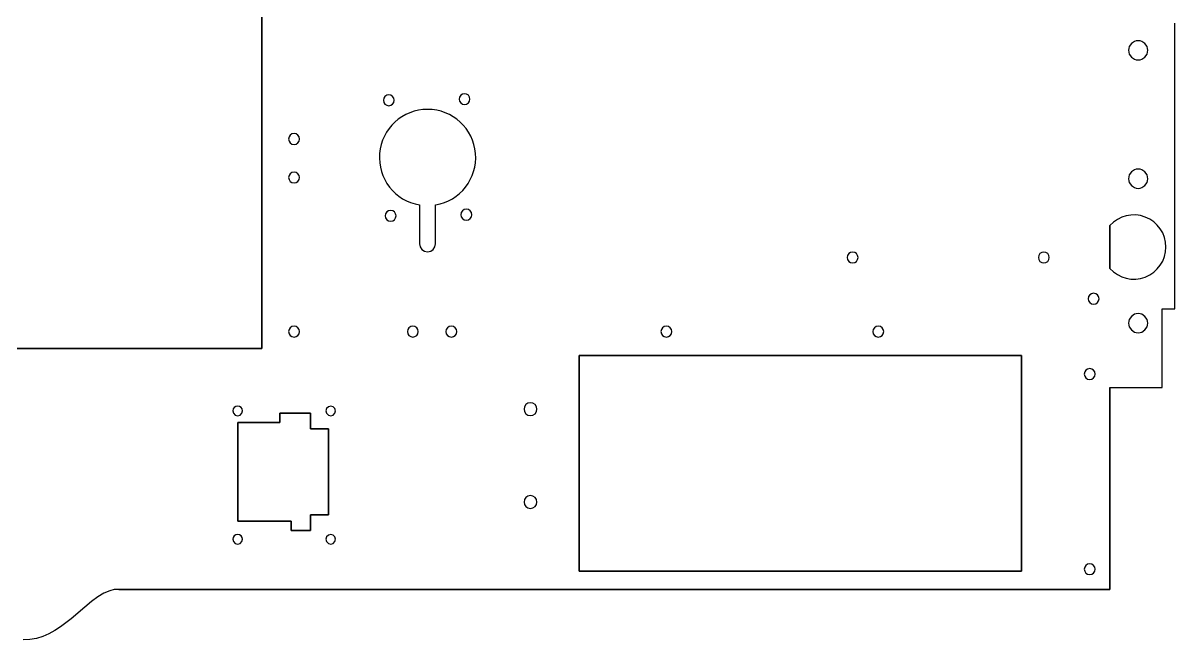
# Model space of a CAD drawing. Extents: x -1 to 1053, y 0 to 462.
# Drawn here: x 596.7 to 1052.5, y 0.1 to 244.2 of the extents above; entities that cross this region are included whole.
import ezdxf

# ---------------------------------------------------------------- set-up
doc = ezdxf.new("R2010")
doc.units = 0

msp = doc.modelspace()

# ---------------------------------------------------------------- linework, layer by layer
for p, q in [((691.247, 418.951), (691.247, 115.382)), ((691.247, 115.382005), (691.247, 418.951)), ((1052.54, 131.087), (1052.537354, 244.213)), ((1052.54, 131.087), (1052.537354, 244.213)), ((1037.212989, 237.142588), (1036.498477, 236.921044)), ((1037.212989, 237.142588), (1036.498477, 236.921044)), ((1037.980005, 237.219827), (1037.212989, 237.142588)), ((1037.980005, 237.219827), (1037.212989, 237.142588)), ((1038.747021, 237.142588), (1037.980005, 237.219827)), ((1038.747021, 237.142588), (1037.980005, 237.219827)), ((1039.461533, 236.921044), (1038.747021, 237.142588)), ((1039.461533, 236.921044), (1038.747021, 237.142588)), ((1034.248492, 234.18289), (1034.17001, 233.416)), ((1034.248492, 234.18289), (1034.17001, 233.416)), ((1034.17001, 233.416), (1034.248492, 232.64911)), ((1034.17001, 233.416), (1034.248492, 232.64911)), ((1034.471193, 234.897042), (1034.248492, 234.18289)), ((1034.471193, 234.897042), (1034.248492, 234.18289)), ((1034.248492, 232.64911), (1034.471193, 231.934958)), ((1034.248492, 232.64911), (1034.471193, 231.934958)), ((1035.288111, 236.106086), (1034.471193, 234.897042)), ((1035.288111, 236.106086), (1034.471193, 234.897042)), ((1036.498477, 236.921044), (1035.288111, 236.106086)), ((1036.498477, 236.921044), (1035.288111, 236.106086)), ((1040.671899, 236.106086), (1039.461533, 236.921044)), ((1040.671899, 236.106086), (1039.461533, 236.921044)), ((1041.488817, 234.897042), (1040.671899, 236.106086)), ((1041.488817, 234.897042), (1040.671899, 236.106086)), ((1041.711518, 234.18289), (1041.488817, 234.897042)), ((1041.711518, 234.18289), (1041.488817, 234.897042)), ((1041.488817, 231.934958), (1041.711518, 232.64911)), ((1041.488817, 231.934958), (1041.711518, 232.64911)), ((1041.79, 233.416), (1041.711518, 234.18289)), ((1041.79, 233.416), (1041.711518, 234.18289)), ((1041.711518, 232.64911), (1041.79, 233.416)), ((1041.711518, 232.64911), (1041.79, 233.416)), ((1041.79, 233.416), (1041.79, 233.416)), ((1041.79, 233.416), (1041.79, 233.416)), ((1034.471193, 231.934958), (1035.288111, 230.725914)), ((1034.471193, 231.934958), (1035.288111, 230.725914)), ((1035.288111, 230.725914), (1036.498477, 229.910956)), ((1035.288111, 230.725914), (1036.498477, 229.910956)), ((1036.498477, 229.910956), (1037.212989, 229.689412)), ((1036.498477, 229.910956), (1037.212989, 229.689412)), ((1037.212989, 229.689412), (1037.980005, 229.612173)), ((1037.212989, 229.689412), (1037.980005, 229.612173)), ((1037.980005, 229.612173), (1038.747021, 229.689412)), ((1037.980005, 229.612173), (1038.747021, 229.689412)), ((1038.747021, 229.689412), (1039.461533, 229.910956)), ((1038.747021, 229.689412), (1039.461533, 229.910956)), ((1039.461533, 229.910956), (1040.671899, 230.725914)), ((1039.461533, 229.910956), (1040.671899, 230.725914)), ((1040.671899, 230.725914), (1041.488817, 231.934958)), ((1040.671899, 230.725914), (1041.488817, 231.934958)), ((739.48101, 214.482888), (739.31001, 213.644)), ((739.48101, 214.482888), (739.31001, 213.644)), ((739.944005, 215.167639), (739.48101, 214.482888)), ((739.944005, 215.167639), (739.48101, 214.482888)), ((740.629751, 215.629159), (739.944005, 215.167639)), ((740.629751, 215.629159), (739.944005, 215.167639)), ((741.469005, 215.798353), (740.629751, 215.629159)), ((741.469005, 215.798353), (740.629751, 215.629159)), ((742.308259, 215.629159), (741.469005, 215.798353)), ((742.308259, 215.629159), (741.469005, 215.798353)), ((742.994005, 215.167639), (742.308259, 215.629159)), ((742.994005, 215.167639), (742.308259, 215.629159)), ((743.457, 214.482888), (742.994005, 215.167639)), ((743.457, 214.482888), (742.994005, 215.167639)), ((743.628, 213.644), (743.457, 214.482888)), ((743.628, 213.644), (743.457, 214.482888)), ((769.45201, 214.944888), (769.28101, 214.106)), ((769.45201, 214.944888), (769.28101, 214.106)), ((769.915005, 215.629639), (769.45201, 214.944888)), ((769.915005, 215.629639), (769.45201, 214.944888)), ((770.600751, 216.091159), (769.915005, 215.629639)), ((770.600751, 216.091159), (769.915005, 215.629639)), ((771.440005, 216.260353), (770.600751, 216.091159)), ((771.440005, 216.260353), (770.600751, 216.091159)), ((772.279259, 216.091159), (771.440005, 216.260353)), ((772.279259, 216.091159), (771.440005, 216.260353)), ((772.965005, 215.629639), (772.279259, 216.091159)), ((772.965005, 215.629639), (772.279259, 216.091159)), ((773.428, 214.944888), (772.965005, 215.629639)), ((773.428, 214.944888), (772.965005, 215.629639)), ((773.599, 214.106), (773.428, 214.944888)), ((773.599, 214.106), (773.428, 214.944888)), ((739.31001, 213.644), (739.48101, 212.805112)), ((739.31001, 213.644), (739.48101, 212.805112)), ((739.48101, 212.805112), (739.944005, 212.120361)), ((739.48101, 212.805112), (739.944005, 212.120361)), ((739.944005, 212.120361), (740.629751, 211.658841)), ((739.944005, 212.120361), (740.629751, 211.658841)), ((740.629751, 211.658841), (741.469005, 211.489647)), ((740.629751, 211.658841), (741.469005, 211.489647)), ((741.469005, 211.489647), (742.308259, 211.658841)), ((741.469005, 211.489647), (742.308259, 211.658841)), ((742.308259, 211.658841), (742.994005, 212.120361)), ((742.308259, 211.658841), (742.994005, 212.120361)), ((742.994005, 212.120361), (743.457, 212.805112)), ((742.994005, 212.120361), (743.457, 212.805112)), ((743.457, 212.805112), (743.628, 213.644)), ((743.457, 212.805112), (743.628, 213.644)), ((743.628, 213.644), (743.628, 213.644)), ((743.628, 213.644), (743.628, 213.644)), ((753.181182, 209.723529), (751.44752, 209.303361)), ((753.181182, 209.723529), (751.44752, 209.303361)), ((754.970501, 209.981336), (753.181182, 209.723529)), ((754.970501, 209.981336), (753.181182, 209.723529)), ((756.807017, 210.069001), (754.970501, 209.981336)), ((756.807017, 210.069001), (754.970501, 209.981336)), ((758.643533, 209.981336), (756.807017, 210.069001)), ((758.643533, 209.981336), (756.807017, 210.069001)), ((760.432851, 209.723529), (758.643533, 209.981336)), ((760.432851, 209.723529), (758.643533, 209.981336)), ((762.166513, 209.303361), (760.432851, 209.723529)), ((762.166513, 209.303361), (760.432851, 209.723529)), ((769.28101, 214.106), (769.45201, 213.267112)), ((769.28101, 214.106), (769.45201, 213.267112)), ((769.45201, 213.267112), (769.915005, 212.582361)), ((769.45201, 213.267112), (769.915005, 212.582361)), ((769.915005, 212.582361), (770.600751, 212.120841)), ((769.915005, 212.582361), (770.600751, 212.120841)), ((770.600751, 212.120841), (771.440005, 211.951647)), ((770.600751, 212.120841), (771.440005, 211.951647)), ((771.440005, 211.951647), (772.279259, 212.120841)), ((771.440005, 211.951647), (772.279259, 212.120841)), ((772.279259, 212.120841), (772.965005, 212.582361)), ((772.279259, 212.120841), (772.965005, 212.582361)), ((772.965005, 212.582361), (773.428, 213.267112)), ((772.965005, 212.582361), (773.428, 213.267112)), ((773.428, 213.267112), (773.599, 214.106)), ((773.428, 213.267112), (773.599, 214.106)), ((773.599, 214.106), (773.599, 214.106)), ((773.599, 214.106), (773.599, 214.106)), ((745.238607, 206.154685), (743.910105, 205.03942)), ((745.238607, 206.154685), (743.910105, 205.03942)), ((746.665058, 207.146493), (745.238607, 206.154685)), ((746.665058, 207.146493), (745.238607, 206.154685)), ((748.181, 208.007062), (746.665058, 207.146493)), ((748.181, 208.007062), (746.665058, 207.146493)), ((749.777973, 208.728611), (748.181, 208.007062)), ((749.777973, 208.728611), (748.181, 208.007062)), ((751.44752, 209.303361), (749.777973, 208.728611)), ((751.44752, 209.303361), (749.777973, 208.728611)), ((763.836061, 208.728611), (762.166513, 209.303361)), ((763.836061, 208.728611), (762.166513, 209.303361)), ((765.433034, 208.007062), (763.836061, 208.728611)), ((765.433034, 208.007062), (763.836061, 208.728611)), ((766.948976, 207.146493), (765.433034, 208.007062)), ((766.948976, 207.146493), (765.433034, 208.007062)), ((768.375427, 206.154685), (766.948976, 207.146493)), ((768.375427, 206.154685), (766.948976, 207.146493)), ((769.703929, 205.03942), (768.375427, 206.154685)), ((769.703929, 205.03942), (768.375427, 206.154685)), ((740.596878, 201.030683), (739.744757, 199.499393)), ((740.596878, 201.030683), (739.744757, 199.499393)), ((741.580782, 202.469638), (740.596878, 201.030683)), ((741.580782, 202.469638), (740.596878, 201.030683)), ((742.68801, 203.808477), (741.580782, 202.469638)), ((742.68801, 203.808477), (741.580782, 202.469638)), ((743.910105, 205.03942), (742.68801, 203.808477)), ((743.910105, 205.03942), (742.68801, 203.808477)), ((770.926024, 203.808477), (769.703929, 205.03942)), ((770.926024, 203.808477), (769.703929, 205.03942)), ((772.033252, 202.469638), (770.926024, 203.808477)), ((772.033252, 202.469638), (770.926024, 203.808477)), ((773.017156, 201.030683), (772.033252, 202.469638)), ((773.017156, 201.030683), (772.033252, 202.469638)), ((773.869276, 199.499393), (773.017156, 201.030683)), ((773.869276, 199.499393), (773.017156, 201.030683)), ((702.00601, 199.169888), (701.83501, 198.331)), ((702.00601, 199.169888), (701.83501, 198.331)), ((701.83501, 198.331), (702.00601, 197.492112)), ((701.83501, 198.331), (702.00601, 197.492112)), ((702.469005, 199.854639), (702.00601, 199.169888)), ((702.469005, 199.854639), (702.00601, 199.169888)), ((702.00601, 197.492112), (702.469005, 196.807361)), ((702.00601, 197.492112), (702.469005, 196.807361)), ((703.154751, 200.316159), (702.469005, 199.854639)), ((703.154751, 200.316159), (702.469005, 199.854639)), ((702.469005, 196.807361), (703.154751, 196.345841)), ((702.469005, 196.807361), (703.154751, 196.345841)), ((703.994005, 200.485353), (703.154751, 200.316159)), ((703.994005, 200.485353), (703.154751, 200.316159)), ((703.154751, 196.345841), (703.994005, 196.176647)), ((703.154751, 196.345841), (703.994005, 196.176647)), ((704.833259, 200.316159), (703.994005, 200.485353)), ((704.833259, 200.316159), (703.994005, 200.485353)), ((703.994005, 196.176647), (704.833259, 196.345841)), ((703.994005, 196.176647), (704.833259, 196.345841)), ((705.519005, 199.854639), (704.833259, 200.316159)), ((705.519005, 199.854639), (704.833259, 200.316159)), ((704.833259, 196.345841), (705.519005, 196.807361)), ((704.833259, 196.345841), (705.519005, 196.807361)), ((705.982, 199.169888), (705.519005, 199.854639)), ((705.982, 199.169888), (705.519005, 199.854639)), ((705.519005, 196.807361), (705.982, 197.492112)), ((705.519005, 196.807361), (705.982, 197.492112)), ((706.153, 198.331), (705.982, 199.169888)), ((706.153, 198.331), (705.982, 199.169888)), ((705.982, 197.492112), (706.153, 198.331)), ((705.982, 197.492112), (706.153, 198.331)), ((706.153, 198.331), (706.153, 198.331)), ((706.153, 198.331), (706.153, 198.331)), ((738.4697, 196.190931), (738.06368, 194.42932)), ((738.4697, 196.190931), (738.06368, 194.42932)), ((739.032879, 197.883549), (738.4697, 196.190931)), ((739.032879, 197.883549), (738.4697, 196.190931)), ((739.744757, 199.499393), (739.032879, 197.883549)), ((739.744757, 199.499393), (739.032879, 197.883549)), ((774.581155, 197.883549), (773.869276, 199.499393)), ((774.581155, 197.883549), (773.869276, 199.499393)), ((775.144334, 196.190931), (774.581155, 197.883549)), ((775.144334, 196.190931), (774.581155, 197.883549)), ((775.550354, 194.42932), (775.144334, 196.190931)), ((775.550354, 194.42932), (775.144334, 196.190931)), ((737.823278, 192.606497), (737.757595, 190.769064)), ((737.823278, 192.606497), (737.757595, 190.769064)), ((738.06368, 194.42932), (737.823278, 192.606497)), ((738.06368, 194.42932), (737.823278, 192.606497)), ((775.790756, 192.606497), (775.550354, 194.42932)), ((775.790756, 192.606497), (775.550354, 194.42932)), ((775.856439, 190.769064), (775.790756, 192.606497)), ((775.856439, 190.769064), (775.790756, 192.606497)), ((737.757595, 190.769064), (737.865395, 188.964485)), ((737.757595, 190.769064), (737.865395, 188.964485)), ((737.865395, 188.964485), (738.139631, 187.201839)), ((737.865395, 188.964485), (738.139631, 187.201839)), ((738.139631, 187.201839), (738.573253, 185.490204)), ((738.139631, 187.201839), (738.573253, 185.490204)), ((775.040781, 185.490204), (775.474403, 187.201839)), ((775.040781, 185.490204), (775.474403, 187.201839)), ((775.474403, 187.201839), (775.748638, 188.964485)), ((775.474403, 187.201839), (775.748638, 188.964485)), ((775.748638, 188.964485), (775.856439, 190.769064)), ((775.748638, 188.964485), (775.856439, 190.769064)), ((702.00601, 183.929888), (701.83501, 183.091)), ((702.00601, 183.929888), (701.83501, 183.091)), ((701.83501, 183.091), (702.00601, 182.252112)), ((701.83501, 183.091), (702.00601, 182.252112)), ((702.469005, 184.614639), (702.00601, 183.929888)), ((702.469005, 184.614639), (702.00601, 183.929888)), ((703.154751, 185.076159), (702.469005, 184.614639)), ((703.154751, 185.076159), (702.469005, 184.614639)), ((703.994005, 185.245353), (703.154751, 185.076159)), ((703.994005, 185.245353), (703.154751, 185.076159)), ((704.833259, 185.076159), (703.994005, 185.245353)), ((704.833259, 185.076159), (703.994005, 185.245353)), ((705.519005, 184.614639), (704.833259, 185.076159)), ((705.519005, 184.614639), (704.833259, 185.076159)), ((705.982, 183.929888), (705.519005, 184.614639)), ((705.982, 183.929888), (705.519005, 184.614639)), ((706.153, 183.091), (705.982, 183.929888)), ((706.153, 183.091), (705.982, 183.929888)), ((705.982, 182.252112), (706.153, 183.091)), ((705.982, 182.252112), (706.153, 183.091)), ((706.153, 183.091), (706.153, 183.091)), ((706.153, 183.091), (706.153, 183.091)), ((738.573253, 185.490204), (739.159211, 183.838656)), ((738.573253, 185.490204), (739.159211, 183.838656)), ((739.159211, 183.838656), (739.890459, 182.256273)), ((739.159211, 183.838656), (739.890459, 182.256273)), ((773.723575, 182.256273), (774.454822, 183.838656)), ((773.723575, 182.256273), (774.454822, 183.838656)), ((774.454822, 183.838656), (775.040781, 185.490204)), ((774.454822, 183.838656), (775.040781, 185.490204)), ((1034.248492, 183.38289), (1034.17001, 182.616)), ((1034.248492, 183.38289), (1034.17001, 182.616)), ((1034.17001, 182.616), (1034.248492, 181.84911)), ((1034.17001, 182.616), (1034.248492, 181.84911)), ((1034.471193, 184.097042), (1034.248492, 183.38289)), ((1034.471193, 184.097042), (1034.248492, 183.38289)), ((1035.288111, 185.306086), (1034.471193, 184.097042)), ((1035.288111, 185.306086), (1034.471193, 184.097042)), ((1036.498477, 186.121044), (1035.288111, 185.306086)), ((1036.498477, 186.121044), (1035.288111, 185.306086)), ((1037.212989, 186.342588), (1036.498477, 186.121044)), ((1037.212989, 186.342588), (1036.498477, 186.121044)), ((1037.980005, 186.419827), (1037.212989, 186.342588)), ((1037.980005, 186.419827), (1037.212989, 186.342588)), ((1038.747021, 186.342588), (1037.980005, 186.419827)), ((1038.747021, 186.342588), (1037.980005, 186.419827)), ((1039.461533, 186.121044), (1038.747021, 186.342588)), ((1039.461533, 186.121044), (1038.747021, 186.342588)), ((1040.671899, 185.306086), (1039.461533, 186.121044)), ((1040.671899, 185.306086), (1039.461533, 186.121044)), ((1041.488817, 184.097042), (1040.671899, 185.306086)), ((1041.488817, 184.097042), (1040.671899, 185.306086)), ((1041.711518, 183.38289), (1041.488817, 184.097042)), ((1041.711518, 183.38289), (1041.488817, 184.097042)), ((1041.79, 182.616), (1041.711518, 183.38289)), ((1041.79, 182.616), (1041.711518, 183.38289)), ((1041.711518, 181.84911), (1041.79, 182.616)), ((1041.711518, 181.84911), (1041.79, 182.616)), ((1041.79, 182.616), (1041.79, 182.616)), ((1041.79, 182.616), (1041.79, 182.616)), ((702.00601, 182.252112), (702.469005, 181.567361)), ((702.00601, 182.252112), (702.469005, 181.567361)), ((702.469005, 181.567361), (703.154751, 181.105841)), ((702.469005, 181.567361), (703.154751, 181.105841)), ((703.154751, 181.105841), (703.994005, 180.936647)), ((703.154751, 181.105841), (703.994005, 180.936647)), ((703.994005, 180.936647), (704.833259, 181.105841)), ((703.994005, 180.936647), (704.833259, 181.105841)), ((704.833259, 181.105841), (705.519005, 181.567361)), ((704.833259, 181.105841), (705.519005, 181.567361)), ((705.519005, 181.567361), (705.982, 182.252112)), ((705.519005, 181.567361), (705.982, 182.252112)), ((739.890459, 182.256273), (740.759946, 180.752133)), ((739.890459, 182.256273), (740.759946, 180.752133)), ((740.759946, 180.752133), (741.760624, 179.335313)), ((740.759946, 180.752133), (741.760624, 179.335313)), ((741.760624, 179.335313), (742.885444, 178.014891)), ((741.760624, 179.335313), (742.885444, 178.014891)), ((742.885444, 178.014891), (744.127357, 176.799944)), ((742.885444, 178.014891), (744.127357, 176.799944)), ((769.486676, 176.799944), (770.72859, 178.014891)), ((769.486676, 176.799944), (770.72859, 178.014891)), ((770.72859, 178.014891), (771.85341, 179.335313)), ((770.72859, 178.014891), (771.85341, 179.335313)), ((771.85341, 179.335313), (772.854088, 180.752133)), ((771.85341, 179.335313), (772.854088, 180.752133)), ((772.854088, 180.752133), (773.723575, 182.256273)), ((772.854088, 180.752133), (773.723575, 182.256273)), ((1034.248492, 181.84911), (1034.471193, 181.134958)), ((1034.248492, 181.84911), (1034.471193, 181.134958)), ((1034.471193, 181.134958), (1035.288111, 179.925914)), ((1034.471193, 181.134958), (1035.288111, 179.925914)), ((1035.288111, 179.925914), (1036.498477, 179.110956)), ((1035.288111, 179.925914), (1036.498477, 179.110956)), ((1036.498477, 179.110956), (1037.212989, 178.889412)), ((1036.498477, 179.110956), (1037.212989, 178.889412)), ((1037.212989, 178.889412), (1037.980005, 178.812173)), ((1037.212989, 178.889412), (1037.980005, 178.812173)), ((1037.980005, 178.812173), (1038.747021, 178.889412)), ((1037.980005, 178.812173), (1038.747021, 178.889412)), ((1038.747021, 178.889412), (1039.461533, 179.110956)), ((1038.747021, 178.889412), (1039.461533, 179.110956)), ((1039.461533, 179.110956), (1040.671899, 179.925914)), ((1039.461533, 179.110956), (1040.671899, 179.925914)), ((1040.671899, 179.925914), (1041.488817, 181.134958)), ((1040.671899, 179.925914), (1041.488817, 181.134958)), ((1041.488817, 181.134958), (1041.711518, 181.84911)), ((1041.488817, 181.134958), (1041.711518, 181.84911)), ((744.127357, 176.799944), (745.479315, 175.69955)), ((744.127357, 176.799944), (745.479315, 175.69955)), ((745.479315, 175.69955), (746.934269, 174.722786)), ((745.479315, 175.69955), (746.934269, 174.722786)), ((746.934269, 174.722786), (748.48517, 173.87873)), ((746.934269, 174.722786), (748.48517, 173.87873)), ((748.48517, 173.87873), (750.124969, 173.176459)), ((748.48517, 173.87873), (750.124969, 173.176459)), ((763.489065, 173.176459), (765.128864, 173.87873)), ((763.489065, 173.176459), (765.128864, 173.87873)), ((765.128864, 173.87873), (766.679765, 174.722786)), ((765.128864, 173.87873), (766.679765, 174.722786)), ((766.679765, 174.722786), (768.134718, 175.69955)), ((766.679765, 174.722786), (768.134718, 175.69955)), ((768.134718, 175.69955), (769.486676, 176.799944)), ((768.134718, 175.69955), (769.486676, 176.799944)), ((740.18501, 168.769888), (740.01401, 167.931)), ((740.18501, 168.769888), (740.01401, 167.931)), ((740.648005, 169.454639), (740.18501, 168.769888)), ((740.648005, 169.454639), (740.18501, 168.769888)), ((741.333751, 169.916159), (740.648005, 169.454639)), ((741.333751, 169.916159), (740.648005, 169.454639)), ((742.173005, 170.085353), (741.333751, 169.916159)), ((742.173005, 170.085353), (741.333751, 169.916159)), ((743.012259, 169.916159), (742.173005, 170.085353)), ((743.012259, 169.916159), (742.173005, 170.085353)), ((743.698005, 169.454639), (743.012259, 169.916159)), ((743.698005, 169.454639), (743.012259, 169.916159)), ((744.161, 168.769888), (743.698005, 169.454639)), ((744.161, 168.769888), (743.698005, 169.454639)), ((744.332, 167.931), (744.161, 168.769888)), ((744.332, 167.931), (744.161, 168.769888)), ((750.124969, 173.176459), (751.846618, 172.625051)), ((750.124969, 173.176459), (751.846618, 172.625051)), ((751.846618, 172.625051), (753.643067, 172.233583)), ((751.846618, 172.625051), (753.643067, 172.233583)), ((753.643, 172.233), (753.631967, 171.968417)), ((753.643, 172.233), (753.631967, 171.968417)), ((753.631967, 171.968417), (753.632, 156.921)), ((753.631967, 171.968417), (753.632, 156.921)), ((753.643067, 172.233583), (753.643, 172.233)), ((753.643067, 172.233583), (753.643, 172.233)), ((759.970967, 172.233583), (761.767416, 172.625051)), ((759.970967, 172.233583), (761.767416, 172.625051)), ((759.982, 171.969), (759.970967, 172.233583)), ((759.982, 171.969), (759.970967, 172.233583)), ((759.98199, 156.921), (759.982, 171.969)), ((759.98199, 156.921), (759.982, 171.969)), ((761.767416, 172.625051), (763.489065, 173.176459)), ((761.767416, 172.625051), (763.489065, 173.176459)), ((770.15601, 169.231888), (769.98501, 168.393)), ((770.15601, 169.231888), (769.98501, 168.393)), ((770.619005, 169.916639), (770.15601, 169.231888)), ((770.619005, 169.916639), (770.15601, 169.231888)), ((771.304751, 170.378159), (770.619005, 169.916639)), ((771.304751, 170.378159), (770.619005, 169.916639)), ((772.144005, 170.547353), (771.304751, 170.378159)), ((772.144005, 170.547353), (771.304751, 170.378159)), ((772.983259, 170.378159), (772.144005, 170.547353)), ((772.983259, 170.378159), (772.144005, 170.547353)), ((773.669005, 169.916639), (772.983259, 170.378159)), ((773.669005, 169.916639), (772.983259, 170.378159)), ((774.132, 169.231888), (773.669005, 169.916639)), ((774.132, 169.231888), (773.669005, 169.916639)), ((774.303, 168.393), (774.132, 169.231888)), ((774.303, 168.393), (774.132, 169.231888)), ((740.01401, 167.931), (740.18501, 167.092112)), ((740.01401, 167.931), (740.18501, 167.092112)), ((740.18501, 167.092112), (740.648005, 166.407361)), ((740.18501, 167.092112), (740.648005, 166.407361)), ((740.648005, 166.407361), (741.333751, 165.945841)), ((740.648005, 166.407361), (741.333751, 165.945841)), ((741.333751, 165.945841), (742.173005, 165.776647)), ((741.333751, 165.945841), (742.173005, 165.776647)), ((742.173005, 165.776647), (743.012259, 165.945841)), ((742.173005, 165.776647), (743.012259, 165.945841)), ((743.012259, 165.945841), (743.698005, 166.407361)), ((743.012259, 165.945841), (743.698005, 166.407361)), ((743.698005, 166.407361), (744.161, 167.092112)), ((743.698005, 166.407361), (744.161, 167.092112)), ((744.161, 167.092112), (744.332, 167.931)), ((744.161, 167.092112), (744.332, 167.931)), ((744.332, 167.931), (744.332, 167.931)), ((744.332, 167.931), (744.332, 167.931)), ((769.98501, 168.393), (770.15601, 167.554112)), ((769.98501, 168.393), (770.15601, 167.554112)), ((770.15601, 167.554112), (770.619005, 166.869361)), ((770.15601, 167.554112), (770.619005, 166.869361)), ((770.619005, 166.869361), (771.304751, 166.407841)), ((770.619005, 166.869361), (771.304751, 166.407841)), ((771.304751, 166.407841), (772.144005, 166.238647)), ((771.304751, 166.407841), (772.144005, 166.238647)), ((772.144005, 166.238647), (772.983259, 166.407841)), ((772.144005, 166.238647), (772.983259, 166.407841)), ((772.983259, 166.407841), (773.669005, 166.869361)), ((772.983259, 166.407841), (773.669005, 166.869361)), ((773.669005, 166.869361), (774.132, 167.554112)), ((773.669005, 166.869361), (774.132, 167.554112)), ((774.132, 167.554112), (774.303, 168.393)), ((774.132, 167.554112), (774.303, 168.393)), ((774.303, 168.393), (774.303, 168.393)), ((774.303, 168.393), (774.303, 168.393)), ((1028.217745, 165.412221), (1026.81, 164.0628)), ((1028.217745, 165.412221), (1026.81, 164.0628)), ((1029.786603, 166.512711), (1028.217745, 165.412221)), ((1029.786603, 166.512711), (1028.217745, 165.412221)), ((1031.484859, 167.356577), (1029.786603, 166.512711)), ((1031.484859, 167.356577), (1029.786603, 166.512711)), ((1033.280798, 167.936128), (1031.484859, 167.356577)), ((1033.280798, 167.936128), (1031.484859, 167.356577)), ((1035.142703, 168.243674), (1033.280798, 167.936128)), ((1035.142703, 168.243674), (1033.280798, 167.936128)), ((1037.038859, 168.271521), (1035.142703, 168.243674)), ((1037.038859, 168.271521), (1035.142703, 168.243674)), ((1038.937551, 168.011978), (1037.038859, 168.271521)), ((1038.937551, 168.011978), (1037.038859, 168.271521)), ((1040.807063, 167.457354), (1038.937551, 168.011978)), ((1040.807063, 167.457354), (1038.937551, 168.011978)), ((1042.570068, 166.623989), (1040.807063, 167.457354)), ((1042.570068, 166.623989), (1040.807063, 167.457354)), ((1044.158045, 165.551271), (1042.570068, 166.623989)), ((1044.158045, 165.551271), (1042.570068, 166.623989)), ((1045.552488, 164.266082), (1044.158045, 165.551271)), ((1045.552488, 164.266082), (1044.158045, 165.551271)), ((1046.734893, 162.795302), (1045.552488, 164.266082)), ((1046.734893, 162.795302), (1045.552488, 164.266082)), ((1026.81, 147.126), (1026.81, 164.063)), ((1026.81, 164.063), (1026.81, 147.126)), ((1047.686755, 161.165813), (1046.734893, 162.795302)), ((1047.686755, 161.165813), (1046.734893, 162.795302)), ((1048.389567, 159.404496), (1047.686755, 161.165813)), ((1048.389567, 159.404496), (1047.686755, 161.165813)), ((753.632, 156.921), (753.883127, 155.686956)), ((753.632, 156.921), (753.883127, 155.686956)), ((753.883127, 155.686956), (754.563924, 154.679579)), ((753.883127, 155.686956), (754.563924, 154.679579)), ((759.050066, 154.679579), (759.730863, 155.686956)), ((759.050066, 154.679579), (759.730863, 155.686956)), ((759.730863, 155.686956), (759.98199, 156.921)), ((759.730863, 155.686956), (759.98199, 156.921)), ((1048.824825, 157.538231), (1048.389567, 159.404496)), ((1048.824825, 157.538231), (1048.389567, 159.404496)), ((1048.974023, 155.5939), (1048.824825, 157.538231)), ((1048.974023, 155.5939), (1048.824825, 157.538231)), ((1048.824825, 153.649569), (1048.974023, 155.5939)), ((1048.824825, 153.649569), (1048.974023, 155.5939)), ((754.563924, 154.679579), (755.572508, 154.000571)), ((754.563924, 154.679579), (755.572508, 154.000571)), ((755.572508, 154.000571), (756.806995, 153.751635)), ((755.572508, 154.000571), (756.806995, 153.751635)), ((756.806995, 153.751635), (758.041482, 154.000571)), ((756.806995, 153.751635), (758.041482, 154.000571)), ((758.041482, 154.000571), (759.050066, 154.679579)), ((758.041482, 154.000571), (759.050066, 154.679579)), ((922.98401, 152.288888), (922.81301, 151.45)), ((922.98401, 152.288888), (922.81301, 151.45)), ((922.81301, 151.45), (922.98401, 150.611112)), ((922.81301, 151.45), (922.98401, 150.611112)), ((923.447005, 152.973639), (922.98401, 152.288888)), ((923.447005, 152.973639), (922.98401, 152.288888)), ((922.98401, 150.611112), (923.447005, 149.926361)), ((922.98401, 150.611112), (923.447005, 149.926361)), ((924.132751, 153.435159), (923.447005, 152.973639)), ((924.132751, 153.435159), (923.447005, 152.973639)), ((924.972005, 153.604353), (924.132751, 153.435159)), ((924.972005, 153.604353), (924.132751, 153.435159)), ((925.811259, 153.435159), (924.972005, 153.604353)), ((925.811259, 153.435159), (924.972005, 153.604353)), ((926.497005, 152.973639), (925.811259, 153.435159)), ((926.497005, 152.973639), (925.811259, 153.435159)), ((926.96, 152.288888), (926.497005, 152.973639)), ((926.96, 152.288888), (926.497005, 152.973639)), ((926.497005, 149.926361), (926.96, 150.611112)), ((926.497005, 149.926361), (926.96, 150.611112)), ((927.131, 151.45), (926.96, 152.288888)), ((927.131, 151.45), (926.96, 152.288888)), ((926.96, 150.611112), (927.131, 151.45)), ((926.96, 150.611112), (927.131, 151.45)), ((927.131, 151.45), (927.131, 151.45)), ((927.131, 151.45), (927.131, 151.45)), ((998.67301, 152.288888), (998.50201, 151.45)), ((998.67301, 152.288888), (998.50201, 151.45)), ((998.50201, 151.45), (998.67301, 150.611112)), ((998.50201, 151.45), (998.67301, 150.611112)), ((999.136005, 152.973639), (998.67301, 152.288888)), ((999.136005, 152.973639), (998.67301, 152.288888)), ((998.67301, 150.611112), (999.136005, 149.926361)), ((998.67301, 150.611112), (999.136005, 149.926361)), ((999.821751, 153.435159), (999.136005, 152.973639)), ((999.821751, 153.435159), (999.136005, 152.973639)), ((1000.661005, 153.604353), (999.821751, 153.435159)), ((1000.661005, 153.604353), (999.821751, 153.435159)), ((1001.500259, 153.435159), (1000.661005, 153.604353)), ((1001.500259, 153.435159), (1000.661005, 153.604353)), ((1002.186005, 152.973639), (1001.500259, 153.435159)), ((1002.186005, 152.973639), (1001.500259, 153.435159)), ((1002.649, 152.288888), (1002.186005, 152.973639)), ((1002.649, 152.288888), (1002.186005, 152.973639)), ((1002.186005, 149.926361), (1002.649, 150.611112)), ((1002.186005, 149.926361), (1002.649, 150.611112)), ((1002.82, 151.45), (1002.649, 152.288888)), ((1002.82, 151.45), (1002.649, 152.288888)), ((1002.649, 150.611112), (1002.82, 151.45)), ((1002.649, 150.611112), (1002.82, 151.45)), ((1002.82, 151.45), (1002.82, 151.45)), ((1002.82, 151.45), (1002.82, 151.45)), ((1047.686755, 150.021987), (1048.389567, 151.783304)), ((1047.686755, 150.021987), (1048.389567, 151.783304)), ((1048.389567, 151.783304), (1048.824825, 153.649569)), ((1048.389567, 151.783304), (1048.824825, 153.649569)), ((923.447005, 149.926361), (924.132751, 149.464841)), ((923.447005, 149.926361), (924.132751, 149.464841)), ((924.132751, 149.464841), (924.972005, 149.295647)), ((924.132751, 149.464841), (924.972005, 149.295647)), ((924.972005, 149.295647), (925.811259, 149.464841)), ((924.972005, 149.295647), (925.811259, 149.464841)), ((925.811259, 149.464841), (926.497005, 149.926361)), ((925.811259, 149.464841), (926.497005, 149.926361)), ((999.136005, 149.926361), (999.821751, 149.464841)), ((999.136005, 149.926361), (999.821751, 149.464841)), ((999.821751, 149.464841), (1000.661005, 149.295647)), ((999.821751, 149.464841), (1000.661005, 149.295647)), ((1000.661005, 149.295647), (1001.500259, 149.464841)), ((1000.661005, 149.295647), (1001.500259, 149.464841)), ((1001.500259, 149.464841), (1002.186005, 149.926361)), ((1001.500259, 149.464841), (1002.186005, 149.926361)), ((1026.81, 147.125), (1028.217745, 145.775579)), ((1026.81, 147.125), (1028.217745, 145.775579)), ((1044.158045, 145.636529), (1045.552488, 146.921718)), ((1044.158045, 145.636529), (1045.552488, 146.921718)), ((1045.552488, 146.921718), (1046.734893, 148.392498)), ((1045.552488, 146.921718), (1046.734893, 148.392498)), ((1046.734893, 148.392498), (1047.686755, 150.021987)), ((1046.734893, 148.392498), (1047.686755, 150.021987)), ((1028.217745, 145.775579), (1029.786603, 144.675089)), ((1028.217745, 145.775579), (1029.786603, 144.675089)), ((1029.786603, 144.675089), (1031.484859, 143.831223)), ((1029.786603, 144.675089), (1031.484859, 143.831223)), ((1031.484859, 143.831223), (1033.280798, 143.251672)), ((1031.484859, 143.831223), (1033.280798, 143.251672)), ((1033.280798, 143.251672), (1035.142703, 142.944126)), ((1033.280798, 143.251672), (1035.142703, 142.944126)), ((1035.142703, 142.944126), (1037.038859, 142.916279)), ((1035.142703, 142.944126), (1037.038859, 142.916279)), ((1037.038859, 142.916279), (1038.937551, 143.175822)), ((1037.038859, 142.916279), (1038.937551, 143.175822)), ((1038.937551, 143.175822), (1040.807063, 143.730446)), ((1038.937551, 143.175822), (1040.807063, 143.730446)), ((1040.807063, 143.730446), (1042.570068, 144.563811)), ((1040.807063, 143.730446), (1042.570068, 144.563811)), ((1042.570068, 144.563811), (1044.158045, 145.636529)), ((1042.570068, 144.563811), (1044.158045, 145.636529)), ((1019.521751, 137.128159), (1018.836005, 136.666639)), ((1019.521751, 137.128159), (1018.836005, 136.666639)), ((1020.361005, 137.297353), (1019.521751, 137.128159)), ((1020.361005, 137.297353), (1019.521751, 137.128159)), ((1021.200259, 137.128159), (1020.361005, 137.297353)), ((1021.200259, 137.128159), (1020.361005, 137.297353)), ((1021.886005, 136.666639), (1021.200259, 137.128159)), ((1021.886005, 136.666639), (1021.200259, 137.128159)), ((1018.37301, 135.981888), (1018.20201, 135.143)), ((1018.37301, 135.981888), (1018.20201, 135.143)), ((1018.20201, 135.143), (1018.37301, 134.304112)), ((1018.20201, 135.143), (1018.37301, 134.304112)), ((1018.836005, 136.666639), (1018.37301, 135.981888)), ((1018.836005, 136.666639), (1018.37301, 135.981888)), ((1018.37301, 134.304112), (1018.836005, 133.619361)), ((1018.37301, 134.304112), (1018.836005, 133.619361)), ((1018.836005, 133.619361), (1019.521751, 133.157841)), ((1018.836005, 133.619361), (1019.521751, 133.157841)), ((1019.521751, 133.157841), (1020.361005, 132.988647)), ((1019.521751, 133.157841), (1020.361005, 132.988647)), ((1020.361005, 132.988647), (1021.200259, 133.157841)), ((1020.361005, 132.988647), (1021.200259, 133.157841)), ((1021.200259, 133.157841), (1021.886005, 133.619361)), ((1021.200259, 133.157841), (1021.886005, 133.619361)), ((1022.349, 135.981888), (1021.886005, 136.666639)), ((1022.349, 135.981888), (1021.886005, 136.666639)), ((1021.886005, 133.619361), (1022.349, 134.304112)), ((1021.886005, 133.619361), (1022.349, 134.304112)), ((1022.52, 135.143), (1022.349, 135.981888)), ((1022.52, 135.143), (1022.349, 135.981888)), ((1022.349, 134.304112), (1022.52, 135.143)), ((1022.349, 134.304112), (1022.52, 135.143)), ((1022.52, 135.143), (1022.52, 135.143)), ((1022.52, 135.143), (1022.52, 135.143)), ((1035.288111, 128.156086), (1034.471193, 126.947042)), ((1035.288111, 128.156086), (1034.471193, 126.947042)), ((1036.498477, 128.971044), (1035.288111, 128.156086)), ((1036.498477, 128.971044), (1035.288111, 128.156086)), ((1037.212989, 129.192588), (1036.498477, 128.971044)), ((1037.212989, 129.192588), (1036.498477, 128.971044)), ((1037.980005, 129.269827), (1037.212989, 129.192588)), ((1037.980005, 129.269827), (1037.212989, 129.192588)), ((1038.747021, 129.192588), (1037.980005, 129.269827)), ((1038.747021, 129.192588), (1037.980005, 129.269827)), ((1039.461533, 128.971044), (1038.747021, 129.192588)), ((1039.461533, 128.971044), (1038.747021, 129.192588)), ((1040.671899, 128.156086), (1039.461533, 128.971044)), ((1040.671899, 128.156086), (1039.461533, 128.971044)), ((1041.488817, 126.947042), (1040.671899, 128.156086)), ((1041.488817, 126.947042), (1040.671899, 128.156086)), ((1047.52, 100.066), (1047.517354, 131.0873)), ((1047.52, 100.066), (1047.517354, 131.0873)), ((1047.52, 131.087), (1052.54, 131.087)), ((1047.52, 131.087), (1052.54, 131.087)), ((702.469005, 123.654639), (702.00601, 122.969888)), ((702.469005, 123.654639), (702.00601, 122.969888)), ((703.154751, 124.116159), (702.469005, 123.654639)), ((703.154751, 124.116159), (702.469005, 123.654639)), ((703.994005, 124.285353), (703.154751, 124.116159)), ((703.994005, 124.285353), (703.154751, 124.116159)), ((704.833259, 124.116159), (703.994005, 124.285353)), ((704.833259, 124.116159), (703.994005, 124.285353)), ((705.519005, 123.654639), (704.833259, 124.116159)), ((705.519005, 123.654639), (704.833259, 124.116159)), ((705.982, 122.969888), (705.519005, 123.654639)), ((705.982, 122.969888), (705.519005, 123.654639)), ((749.459005, 123.654639), (748.99601, 122.969888)), ((749.459005, 123.654639), (748.99601, 122.969888)), ((750.144751, 124.116159), (749.459005, 123.654639)), ((750.144751, 124.116159), (749.459005, 123.654639)), ((750.984005, 124.285353), (750.144751, 124.116159)), ((750.984005, 124.285353), (750.144751, 124.116159)), ((751.823259, 124.116159), (750.984005, 124.285353)), ((751.823259, 124.116159), (750.984005, 124.285353)), ((752.509005, 123.654639), (751.823259, 124.116159)), ((752.509005, 123.654639), (751.823259, 124.116159)), ((752.972, 122.969888), (752.509005, 123.654639)), ((752.972, 122.969888), (752.509005, 123.654639)), ((764.699005, 123.654639), (764.23601, 122.969888)), ((764.699005, 123.654639), (764.23601, 122.969888)), ((765.384751, 124.116159), (764.699005, 123.654639)), ((765.384751, 124.116159), (764.699005, 123.654639)), ((766.224005, 124.285353), (765.384751, 124.116159)), ((766.224005, 124.285353), (765.384751, 124.116159)), ((767.063259, 124.116159), (766.224005, 124.285353)), ((767.063259, 124.116159), (766.224005, 124.285353)), ((767.749005, 123.654639), (767.063259, 124.116159)), ((767.749005, 123.654639), (767.063259, 124.116159)), ((768.212, 122.969888), (767.749005, 123.654639)), ((768.212, 122.969888), (767.749005, 123.654639)), ((849.789005, 123.654639), (849.32601, 122.969888)), ((849.789005, 123.654639), (849.32601, 122.969888)), ((850.474751, 124.116159), (849.789005, 123.654639)), ((850.474751, 124.116159), (849.789005, 123.654639)), ((851.314005, 124.285353), (850.474751, 124.116159)), ((851.314005, 124.285353), (850.474751, 124.116159)), ((852.153259, 124.116159), (851.314005, 124.285353)), ((852.153259, 124.116159), (851.314005, 124.285353)), ((852.839005, 123.654639), (852.153259, 124.116159)), ((852.839005, 123.654639), (852.153259, 124.116159)), ((853.302, 122.969888), (852.839005, 123.654639)), ((853.302, 122.969888), (852.839005, 123.654639)), ((933.609005, 123.654639), (933.14601, 122.969888)), ((933.609005, 123.654639), (933.14601, 122.969888)), ((934.294751, 124.116159), (933.609005, 123.654639)), ((934.294751, 124.116159), (933.609005, 123.654639)), ((935.134005, 124.285353), (934.294751, 124.116159)), ((935.134005, 124.285353), (934.294751, 124.116159)), ((935.973259, 124.116159), (935.134005, 124.285353)), ((935.973259, 124.116159), (935.134005, 124.285353)), ((936.659005, 123.654639), (935.973259, 124.116159)), ((936.659005, 123.654639), (935.973259, 124.116159)), ((937.122, 122.969888), (936.659005, 123.654639)), ((937.122, 122.969888), (936.659005, 123.654639)), ((1034.248492, 126.23289), (1034.17001, 125.466)), ((1034.248492, 126.23289), (1034.17001, 125.466)), ((1034.17001, 125.466), (1034.248492, 124.69911)), ((1034.17001, 125.466), (1034.248492, 124.69911)), ((1034.471193, 126.947042), (1034.248492, 126.23289)), ((1034.471193, 126.947042), (1034.248492, 126.23289)), ((1034.248492, 124.69911), (1034.471193, 123.984958)), ((1034.248492, 124.69911), (1034.471193, 123.984958)), ((1034.471193, 123.984958), (1035.288111, 122.775914)), ((1034.471193, 123.984958), (1035.288111, 122.775914)), ((1040.671899, 122.775914), (1041.488817, 123.984958)), ((1040.671899, 122.775914), (1041.488817, 123.984958)), ((1041.711518, 126.23289), (1041.488817, 126.947042)), ((1041.711518, 126.23289), (1041.488817, 126.947042)), ((1041.488817, 123.984958), (1041.711518, 124.69911)), ((1041.488817, 123.984958), (1041.711518, 124.69911)), ((1041.79, 125.466), (1041.711518, 126.23289)), ((1041.79, 125.466), (1041.711518, 126.23289)), ((1041.711518, 124.69911), (1041.79, 125.466)), ((1041.711518, 124.69911), (1041.79, 125.466)), ((1041.79, 125.466), (1041.79, 125.466)), ((1041.79, 125.466), (1041.79, 125.466)), ((702.00601, 122.969888), (701.83501, 122.131)), ((702.00601, 122.969888), (701.83501, 122.131)), ((701.83501, 122.131), (702.00601, 121.292112)), ((701.83501, 122.131), (702.00601, 121.292112)), ((702.00601, 121.292112), (702.469005, 120.607361)), ((702.00601, 121.292112), (702.469005, 120.607361)), ((702.469005, 120.607361), (703.154751, 120.145841)), ((702.469005, 120.607361), (703.154751, 120.145841)), ((703.154751, 120.145841), (703.994005, 119.976647)), ((703.154751, 120.145841), (703.994005, 119.976647)), ((703.994005, 119.976647), (704.833259, 120.145841)), ((703.994005, 119.976647), (704.833259, 120.145841)), ((704.833259, 120.145841), (705.519005, 120.607361)), ((704.833259, 120.145841), (705.519005, 120.607361)), ((705.519005, 120.607361), (705.982, 121.292112)), ((705.519005, 120.607361), (705.982, 121.292112)), ((706.153, 122.131), (705.982, 122.969888)), ((706.153, 122.131), (705.982, 122.969888)), ((705.982, 121.292112), (706.153, 122.131)), ((705.982, 121.292112), (706.153, 122.131)), ((706.153, 122.131), (706.153, 122.131)), ((706.153, 122.131), (706.153, 122.131)), ((748.99601, 122.969888), (748.82501, 122.131)), ((748.99601, 122.969888), (748.82501, 122.131)), ((748.82501, 122.131), (748.99601, 121.292112)), ((748.82501, 122.131), (748.99601, 121.292112)), ((748.99601, 121.292112), (749.459005, 120.607361)), ((748.99601, 121.292112), (749.459005, 120.607361)), ((749.459005, 120.607361), (750.144751, 120.145841)), ((749.459005, 120.607361), (750.144751, 120.145841)), ((750.144751, 120.145841), (750.984005, 119.976647)), ((750.144751, 120.145841), (750.984005, 119.976647)), ((750.984005, 119.976647), (751.823259, 120.145841)), ((750.984005, 119.976647), (751.823259, 120.145841)), ((751.823259, 120.145841), (752.509005, 120.607361)), ((751.823259, 120.145841), (752.509005, 120.607361)), ((752.509005, 120.607361), (752.972, 121.292112)), ((752.509005, 120.607361), (752.972, 121.292112)), ((753.143, 122.131), (752.972, 122.969888)), ((753.143, 122.131), (752.972, 122.969888)), ((752.972, 121.292112), (753.143, 122.131)), ((752.972, 121.292112), (753.143, 122.131)), ((753.143, 122.131), (753.143, 122.131)), ((753.143, 122.131), (753.143, 122.131)), ((764.23601, 122.969888), (764.06501, 122.131)), ((764.23601, 122.969888), (764.06501, 122.131)), ((764.06501, 122.131), (764.23601, 121.292112)), ((764.06501, 122.131), (764.23601, 121.292112)), ((764.23601, 121.292112), (764.699005, 120.607361)), ((764.23601, 121.292112), (764.699005, 120.607361)), ((764.699005, 120.607361), (765.384751, 120.145841)), ((764.699005, 120.607361), (765.384751, 120.145841)), ((765.384751, 120.145841), (766.224005, 119.976647)), ((765.384751, 120.145841), (766.224005, 119.976647)), ((766.224005, 119.976647), (767.063259, 120.145841)), ((766.224005, 119.976647), (767.063259, 120.145841)), ((767.063259, 120.145841), (767.749005, 120.607361)), ((767.063259, 120.145841), (767.749005, 120.607361)), ((767.749005, 120.607361), (768.212, 121.292112)), ((767.749005, 120.607361), (768.212, 121.292112)), ((768.383, 122.131), (768.212, 122.969888)), ((768.383, 122.131), (768.212, 122.969888)), ((768.212, 121.292112), (768.383, 122.131)), ((768.212, 121.292112), (768.383, 122.131)), ((768.383, 122.131), (768.383, 122.131)), ((768.383, 122.131), (768.383, 122.131)), ((849.32601, 122.969888), (849.15501, 122.131)), ((849.32601, 122.969888), (849.15501, 122.131)), ((849.15501, 122.131), (849.32601, 121.292112)), ((849.15501, 122.131), (849.32601, 121.292112)), ((849.32601, 121.292112), (849.789005, 120.607361)), ((849.32601, 121.292112), (849.789005, 120.607361)), ((849.789005, 120.607361), (850.474751, 120.145841)), ((849.789005, 120.607361), (850.474751, 120.145841)), ((850.474751, 120.145841), (851.314005, 119.976647)), ((850.474751, 120.145841), (851.314005, 119.976647)), ((851.314005, 119.976647), (852.153259, 120.145841)), ((851.314005, 119.976647), (852.153259, 120.145841)), ((852.153259, 120.145841), (852.839005, 120.607361)), ((852.153259, 120.145841), (852.839005, 120.607361)), ((852.839005, 120.607361), (853.302, 121.292112)), ((852.839005, 120.607361), (853.302, 121.292112)), ((853.473, 122.131), (853.302, 122.969888)), ((853.473, 122.131), (853.302, 122.969888)), ((853.302, 121.292112), (853.473, 122.131)), ((853.302, 121.292112), (853.473, 122.131)), ((853.473, 122.131), (853.473, 122.131)), ((853.473, 122.131), (853.473, 122.131)), ((933.14601, 122.969888), (932.97501, 122.131)), ((933.14601, 122.969888), (932.97501, 122.131)), ((932.97501, 122.131), (933.14601, 121.292112)), ((932.97501, 122.131), (933.14601, 121.292112)), ((933.14601, 121.292112), (933.609005, 120.607361)), ((933.14601, 121.292112), (933.609005, 120.607361)), ((933.609005, 120.607361), (934.294751, 120.145841)), ((933.609005, 120.607361), (934.294751, 120.145841)), ((934.294751, 120.145841), (935.134005, 119.976647)), ((934.294751, 120.145841), (935.134005, 119.976647)), ((935.134005, 119.976647), (935.973259, 120.145841)), ((935.134005, 119.976647), (935.973259, 120.145841)), ((935.973259, 120.145841), (936.659005, 120.607361)), ((935.973259, 120.145841), (936.659005, 120.607361)), ((936.659005, 120.607361), (937.122, 121.292112)), ((936.659005, 120.607361), (937.122, 121.292112)), ((937.293, 122.131), (937.122, 122.969888)), ((937.293, 122.131), (937.122, 122.969888)), ((937.122, 121.292112), (937.293, 122.131)), ((937.122, 121.292112), (937.293, 122.131)), ((937.293, 122.131), (937.293, 122.131)), ((937.293, 122.131), (937.293, 122.131)), ((1035.288111, 122.775914), (1036.498477, 121.960956)), ((1035.288111, 122.775914), (1036.498477, 121.960956)), ((1036.498477, 121.960956), (1037.212989, 121.739412)), ((1036.498477, 121.960956), (1037.212989, 121.739412)), ((1037.212989, 121.739412), (1037.980005, 121.662173)), ((1037.212989, 121.739412), (1037.980005, 121.662173)), ((1037.980005, 121.662173), (1038.747021, 121.739412)), ((1037.980005, 121.662173), (1038.747021, 121.739412)), ((1038.747021, 121.739412), (1039.461533, 121.960956)), ((1038.747021, 121.739412), (1039.461533, 121.960956)), ((1039.461533, 121.960956), (1040.671899, 122.775914)), ((1039.461533, 121.960956), (1040.671899, 122.775914)), ((531.227, 115.382), (691.247, 115.382005)), ((691.247, 115.382), (531.227, 115.382)), ((816.816, 112.638), (991.881, 112.638)), ((816.816, 27.3664), (816.816, 112.638)), ((991.881, 112.638), (816.816, 112.638)), ((816.816, 112.638), (816.816, 27.3664)), ((991.881, 112.638), (991.881, 27.3664)), ((991.881, 27.3664), (991.881, 112.638)), ((1016.81301, 106.187888), (1016.64201, 105.349)), ((1016.81301, 106.187888), (1016.64201, 105.349)), ((1016.64201, 105.349), (1016.81301, 104.510112)), ((1016.64201, 105.349), (1016.81301, 104.510112)), ((1017.276005, 106.872639), (1016.81301, 106.187888)), ((1017.276005, 106.872639), (1016.81301, 106.187888)), ((1017.961751, 107.334159), (1017.276005, 106.872639)), ((1017.961751, 107.334159), (1017.276005, 106.872639)), ((1018.801005, 107.503353), (1017.961751, 107.334159)), ((1018.801005, 107.503353), (1017.961751, 107.334159)), ((1019.640259, 107.334159), (1018.801005, 107.503353)), ((1019.640259, 107.334159), (1018.801005, 107.503353)), ((1020.326005, 106.872639), (1019.640259, 107.334159)), ((1020.326005, 106.872639), (1019.640259, 107.334159)), ((1020.789, 106.187888), (1020.326005, 106.872639)), ((1020.789, 106.187888), (1020.326005, 106.872639)), ((1020.96, 105.349), (1020.789, 106.187888)), ((1020.96, 105.349), (1020.789, 106.187888)), ((1020.789, 104.510112), (1020.96, 105.349)), ((1020.789, 104.510112), (1020.96, 105.349)), ((1020.96, 105.349), (1020.96, 105.349)), ((1020.96, 105.349), (1020.96, 105.349)), ((1016.81301, 104.510112), (1017.276005, 103.825361)), ((1016.81301, 104.510112), (1017.276005, 103.825361)), ((1017.276005, 103.825361), (1017.961751, 103.363841)), ((1017.276005, 103.825361), (1017.961751, 103.363841)), ((1017.961751, 103.363841), (1018.801005, 103.194647)), ((1017.961751, 103.363841), (1018.801005, 103.194647)), ((1018.801005, 103.194647), (1019.640259, 103.363841)), ((1018.801005, 103.194647), (1019.640259, 103.363841)), ((1019.640259, 103.363841), (1020.326005, 103.825361)), ((1019.640259, 103.363841), (1020.326005, 103.825361)), ((1020.326005, 103.825361), (1020.789, 104.510112)), ((1020.326005, 103.825361), (1020.789, 104.510112)), ((1026.81, 100.066), (1047.52, 100.066)), ((1026.81, 20.1323), (1026.81, 100.066)), ((1026.81, 100.066), (1047.52, 100.066)), ((1026.81, 100.066), (1026.81, 20.1323)), ((679.942704, 91.516212), (679.793, 90.7747)), ((679.942704, 91.516212), (679.793, 90.7747)), ((680.350962, 92.121738), (679.942704, 91.516212)), ((680.350962, 92.121738), (679.942704, 91.516212)), ((680.956488, 92.529995), (680.350962, 92.121738)), ((680.956488, 92.529995), (680.350962, 92.121738)), ((681.698, 92.6797), (680.956488, 92.529995)), ((681.698, 92.6797), (680.956488, 92.529995)), ((682.439512, 92.529995), (681.698, 92.6797)), ((682.439512, 92.529995), (681.698, 92.6797)), ((683.045038, 92.121738), (682.439512, 92.529995)), ((683.045038, 92.121738), (682.439512, 92.529995)), ((683.453296, 91.516212), (683.045038, 92.121738)), ((683.453296, 91.516212), (683.045038, 92.121738)), ((683.603, 90.7747), (683.453296, 91.516212)), ((683.603, 90.7747), (683.453296, 91.516212)), ((716.878222, 91.7272), (716.623, 90.7747)), ((716.878222, 91.7272), (716.623, 90.7747)), ((717.5755, 92.424478), (716.878222, 91.7272)), ((717.5755, 92.424478), (716.878222, 91.7272)), ((718.528, 92.6797), (717.5755, 92.424478)), ((718.528, 92.6797), (717.5755, 92.424478)), ((719.4805, 92.424478), (718.528, 92.6797)), ((719.4805, 92.424478), (718.528, 92.6797)), ((720.177778, 91.7272), (719.4805, 92.424478)), ((720.177778, 91.7272), (719.4805, 92.424478)), ((720.433, 90.7747), (720.177778, 91.7272)), ((720.433, 90.7747), (720.177778, 91.7272)), ((795.197064, 92.431164), (794.99601, 91.4441)), ((795.197064, 92.431164), (794.99601, 91.4441)), ((794.99601, 91.4441), (795.197064, 90.457036)), ((794.99601, 91.4441), (795.197064, 90.457036)), ((795.741737, 93.236892), (795.197064, 92.431164)), ((795.741737, 93.236892), (795.197064, 92.431164)), ((796.548544, 93.779965), (795.741737, 93.236892)), ((796.548544, 93.779965), (795.741737, 93.236892)), ((797.536005, 93.97906), (796.548544, 93.779965)), ((797.536005, 93.97906), (796.548544, 93.779965)), ((798.523466, 93.779965), (797.536005, 93.97906)), ((798.523466, 93.779965), (797.536005, 93.97906)), ((799.330273, 93.236892), (798.523466, 93.779965)), ((799.330273, 93.236892), (798.523466, 93.779965)), ((799.874946, 92.431164), (799.330273, 93.236892)), ((799.874946, 92.431164), (799.330273, 93.236892)), ((800.076, 91.4441), (799.874946, 92.431164)), ((800.076, 91.4441), (799.874946, 92.431164)), ((799.874946, 90.457036), (800.076, 91.4441)), ((799.874946, 90.457036), (800.076, 91.4441)), ((800.076, 91.4441), (800.076, 91.4441)), ((800.076, 91.4441), (800.076, 91.4441)), ((679.793, 90.7747), (680.048222, 89.8222)), ((679.793, 90.7747), (680.048222, 89.8222)), ((680.048222, 89.8222), (680.7455, 89.124922)), ((680.048222, 89.8222), (680.7455, 89.124922)), ((680.7455, 89.124922), (681.698, 88.8697)), ((680.7455, 89.124922), (681.698, 88.8697)), ((681.698, 88.8697), (682.6505, 89.124922)), ((681.698, 88.8697), (682.6505, 89.124922)), ((682.6505, 89.124922), (683.347778, 89.8222)), ((682.6505, 89.124922), (683.347778, 89.8222)), ((683.347778, 89.8222), (683.603, 90.7747)), ((683.347778, 89.8222), (683.603, 90.7747)), ((683.603, 90.7747), (683.603, 90.7747)), ((683.603, 90.7747), (683.603, 90.7747)), ((698.293, 89.8282), (710.548, 89.8282)), ((698.293, 86.1879), (698.293, 89.8282)), ((710.548, 89.8282), (698.293, 89.8282)), ((698.293, 89.8282), (698.293, 86.1879)), ((710.548, 89.8282), (710.548, 83.6192)), ((710.548, 83.6192), (710.548, 89.8282)), ((716.623, 90.7747), (716.878222, 89.8222)), ((716.623, 90.7747), (716.878222, 89.8222)), ((716.878222, 89.8222), (717.5755, 89.124922)), ((716.878222, 89.8222), (717.5755, 89.124922)), ((717.5755, 89.124922), (718.528, 88.8697)), ((717.5755, 89.124922), (718.528, 88.8697)), ((718.528, 88.8697), (719.4805, 89.124922)), ((718.528, 88.8697), (719.4805, 89.124922)), ((719.4805, 89.124922), (720.177778, 89.8222)), ((719.4805, 89.124922), (720.177778, 89.8222)), ((720.177778, 89.8222), (720.433, 90.7747)), ((720.177778, 89.8222), (720.433, 90.7747)), ((720.433, 90.7747), (720.433, 90.7747)), ((720.433, 90.7747), (720.433, 90.7747)), ((795.197064, 90.457036), (795.741737, 89.651308)), ((795.197064, 90.457036), (795.741737, 89.651308)), ((795.741737, 89.651308), (796.548544, 89.108235)), ((795.741737, 89.651308), (796.548544, 89.108235)), ((796.548544, 89.108235), (797.536005, 88.90914)), ((796.548544, 89.108235), (797.536005, 88.90914)), ((797.536005, 88.90914), (798.523466, 89.108235)), ((797.536005, 88.90914), (798.523466, 89.108235)), ((798.523466, 89.108235), (799.330273, 89.651308)), ((798.523466, 89.108235), (799.330273, 89.651308)), ((799.330273, 89.651308), (799.874946, 90.457036)), ((799.330273, 89.651308), (799.874946, 90.457036)), ((681.739, 47.188), (681.739, 86.1879)), ((681.739, 86.1879), (698.293, 86.1879)), ((698.293, 86.1879), (681.739, 86.1879)), ((681.739, 86.1879), (681.739, 47.188)), ((710.548, 83.6192), (717.548, 83.6192)), ((717.548, 83.6192), (710.548, 83.6192)), ((717.548, 83.6192), (717.548, 49.6193)), ((717.548, 49.6193), (717.548, 83.6192)), ((795.197064, 55.702164), (794.99601, 54.7151)), ((795.197064, 55.702164), (794.99601, 54.7151)), ((794.99601, 54.7151), (795.197064, 53.728036)), ((794.99601, 54.7151), (795.197064, 53.728036)), ((795.741737, 56.507892), (795.197064, 55.702164)), ((795.741737, 56.507892), (795.197064, 55.702164)), ((796.548544, 57.050965), (795.741737, 56.507892)), ((796.548544, 57.050965), (795.741737, 56.507892)), ((797.536005, 57.25006), (796.548544, 57.050965)), ((797.536005, 57.25006), (796.548544, 57.050965)), ((798.523466, 57.050965), (797.536005, 57.25006)), ((798.523466, 57.050965), (797.536005, 57.25006)), ((799.330273, 56.507892), (798.523466, 57.050965)), ((799.330273, 56.507892), (798.523466, 57.050965)), ((799.874946, 55.702164), (799.330273, 56.507892)), ((799.874946, 55.702164), (799.330273, 56.507892)), ((800.076, 54.7151), (799.874946, 55.702164)), ((800.076, 54.7151), (799.874946, 55.702164)), ((799.874946, 53.728036), (800.076, 54.7151)), ((799.874946, 53.728036), (800.076, 54.7151)), ((800.076, 54.7151), (800.076, 54.7151)), ((800.076, 54.7151), (800.076, 54.7151)), ((795.197064, 53.728036), (795.741737, 52.922308)), ((795.197064, 53.728036), (795.741737, 52.922308)), ((795.741737, 52.922308), (796.548544, 52.379235)), ((795.741737, 52.922308), (796.548544, 52.379235)), ((796.548544, 52.379235), (797.536005, 52.18014)), ((796.548544, 52.379235), (797.536005, 52.18014)), ((797.536005, 52.18014), (798.523466, 52.379235)), ((797.536005, 52.18014), (798.523466, 52.379235)), ((798.523466, 52.379235), (799.330273, 52.922308)), ((798.523466, 52.379235), (799.330273, 52.922308)), ((799.330273, 52.922308), (799.874946, 53.728036)), ((799.330273, 52.922308), (799.874946, 53.728036)), ((702.893, 47.188), (681.739, 47.188)), ((681.739, 47.188), (702.893, 47.188)), ((702.893, 43.4103), (702.893, 47.188)), ((702.893, 47.188), (702.893, 43.4103)), ((717.548, 49.6193), (710.548, 49.6193)), ((710.548, 49.6193), (710.548, 43.4103)), ((710.548, 43.4103), (710.548, 49.6193)), ((710.548, 49.6193), (717.548, 49.6193)), ((680.350962, 41.321738), (679.942704, 40.716212)), ((680.350962, 41.321738), (679.942704, 40.716212)), ((680.956488, 41.729995), (680.350962, 41.321738)), ((680.956488, 41.729995), (680.350962, 41.321738)), ((681.698, 41.8797), (680.956488, 41.729995)), ((681.698, 41.8797), (680.956488, 41.729995)), ((682.439512, 41.729995), (681.698, 41.8797)), ((682.439512, 41.729995), (681.698, 41.8797)), ((683.045038, 41.321738), (682.439512, 41.729995)), ((683.045038, 41.321738), (682.439512, 41.729995)), ((683.453296, 40.716212), (683.045038, 41.321738)), ((683.453296, 40.716212), (683.045038, 41.321738)), ((710.548, 43.4103), (702.893, 43.4103)), ((702.893, 43.4103), (710.548, 43.4103)), ((717.5755, 41.624478), (716.878222, 40.9272)), ((717.5755, 41.624478), (716.878222, 40.9272)), ((718.528, 41.8797), (717.5755, 41.624478)), ((718.528, 41.8797), (717.5755, 41.624478)), ((719.4805, 41.624478), (718.528, 41.8797)), ((719.4805, 41.624478), (718.528, 41.8797)), ((720.177778, 40.9272), (719.4805, 41.624478)), ((720.177778, 40.9272), (719.4805, 41.624478)), ((679.942704, 40.716212), (679.793, 39.9747)), ((679.942704, 40.716212), (679.793, 39.9747)), ((679.793, 39.9747), (680.048222, 39.0222)), ((679.793, 39.9747), (680.048222, 39.0222)), ((680.048222, 39.0222), (680.7455, 38.324922)), ((680.048222, 39.0222), (680.7455, 38.324922)), ((680.7455, 38.324922), (681.698, 38.0697)), ((680.7455, 38.324922), (681.698, 38.0697)), ((681.698, 38.0697), (682.6505, 38.324922)), ((681.698, 38.0697), (682.6505, 38.324922)), ((682.6505, 38.324922), (683.347778, 39.0222)), ((682.6505, 38.324922), (683.347778, 39.0222)), ((683.347778, 39.0222), (683.603, 39.9747)), ((683.347778, 39.0222), (683.603, 39.9747)), ((683.603, 39.9747), (683.453296, 40.716212)), ((683.603, 39.9747), (683.453296, 40.716212)), ((683.603, 39.9747), (683.603, 39.9747)), ((683.603, 39.9747), (683.603, 39.9747)), ((716.878222, 40.9272), (716.623, 39.9747)), ((716.878222, 40.9272), (716.623, 39.9747)), ((716.623, 39.9747), (716.878222, 39.0222)), ((716.623, 39.9747), (716.878222, 39.0222)), ((716.878222, 39.0222), (717.5755, 38.324922)), ((716.878222, 39.0222), (717.5755, 38.324922)), ((717.5755, 38.324922), (718.528, 38.0697)), ((717.5755, 38.324922), (718.528, 38.0697)), ((718.528, 38.0697), (719.4805, 38.324922)), ((718.528, 38.0697), (719.4805, 38.324922)), ((719.4805, 38.324922), (720.177778, 39.0222)), ((719.4805, 38.324922), (720.177778, 39.0222)), ((720.433, 39.9747), (720.177778, 40.9272)), ((720.433, 39.9747), (720.177778, 40.9272)), ((720.177778, 39.0222), (720.433, 39.9747)), ((720.177778, 39.0222), (720.433, 39.9747)), ((720.433, 39.9747), (720.433, 39.9747)), ((720.433, 39.9747), (720.433, 39.9747)), ((991.881, 27.3664), (816.816, 27.3664)), ((816.816, 27.3664), (991.881, 27.3664)), ((1016.81301, 28.972288), (1016.64201, 28.1334)), ((1016.81301, 28.972288), (1016.64201, 28.1334)), ((1016.64201, 28.1334), (1016.81301, 27.294512)), ((1016.64201, 28.1334), (1016.81301, 27.294512)), ((1017.276005, 29.657039), (1016.81301, 28.972288)), ((1017.276005, 29.657039), (1016.81301, 28.972288)), ((1017.961751, 30.118559), (1017.276005, 29.657039)), ((1017.961751, 30.118559), (1017.276005, 29.657039)), ((1018.801005, 30.287753), (1017.961751, 30.118559)), ((1018.801005, 30.287753), (1017.961751, 30.118559)), ((1019.640259, 30.118559), (1018.801005, 30.287753)), ((1019.640259, 30.118559), (1018.801005, 30.287753)), ((1020.326005, 29.657039), (1019.640259, 30.118559)), ((1020.326005, 29.657039), (1019.640259, 30.118559)), ((1020.789, 28.972288), (1020.326005, 29.657039)), ((1020.789, 28.972288), (1020.326005, 29.657039)), ((1020.96, 28.1334), (1020.789, 28.972288)), ((1020.96, 28.1334), (1020.789, 28.972288)), ((1020.789, 27.294512), (1020.96, 28.1334)), ((1020.789, 27.294512), (1020.96, 28.1334)), ((1020.96, 28.1334), (1020.96, 28.1334)), ((1020.96, 28.1334), (1020.96, 28.1334)), ((1016.81301, 27.294512), (1017.276005, 26.609761)), ((1016.81301, 27.294512), (1017.276005, 26.609761)), ((1017.276005, 26.609761), (1017.961751, 26.148241)), ((1017.276005, 26.609761), (1017.961751, 26.148241)), ((1017.961751, 26.148241), (1018.801005, 25.979047)), ((1017.961751, 26.148241), (1018.801005, 25.979047)), ((1018.801005, 25.979047), (1019.640259, 26.148241)), ((1018.801005, 25.979047), (1019.640259, 26.148241)), ((1019.640259, 26.148241), (1020.326005, 26.609761)), ((1019.640259, 26.148241), (1020.326005, 26.609761)), ((1020.326005, 26.609761), (1020.789, 27.294512)), ((1020.326005, 26.609761), (1020.789, 27.294512)), ((628.715565, 18.62294), (626.36833, 17.21064)), ((628.715565, 18.62294), (626.36833, 17.21064)), ((631.08068, 19.62448), (628.715565, 18.62294)), ((631.08068, 19.62448), (628.715565, 18.62294)), ((632.863711, 20.042429), (631.08068, 19.62448)), ((632.863711, 20.042429), (631.08068, 19.62448)), ((634.691, 20.1324), (632.863711, 20.042429)), ((634.691, 20.1324), (632.863711, 20.042429)), ((634.691, 20.1323), (1026.81, 20.1323)), ((1026.81, 20.1323), (634.691, 20.1323)), ((623.808593, 15.319077), (621.213043, 13.166146)), ((623.808593, 15.319077), (621.213043, 13.166146)), ((626.36833, 17.21064), (623.808593, 15.319077)), ((626.36833, 17.21064), (623.808593, 15.319077)), ((621.213043, 13.166146), (615.83103, 8.54182)), ((621.213043, 13.166146), (615.83103, 8.54182)), ((611.561946, 5.264289), (609.325303, 3.819372)), ((611.561946, 5.264289), (609.325303, 3.819372)), ((615.83103, 8.54182), (611.561946, 5.264289)), ((615.83103, 8.54182), (611.561946, 5.264289)), ((599.433371, 0.28783), (596.74916, 0.132447)), ((599.433371, 0.28783), (596.74916, 0.132447)), ((602.07934, 0.76353), (599.433371, 0.28783)), ((602.07934, 0.76353), (599.433371, 0.28783)), ((604.587165, 1.528206), (602.07934, 0.76353)), ((604.587165, 1.528206), (602.07934, 0.76353)), ((606.99899, 2.55798), (604.587165, 1.528206)), ((606.99899, 2.55798), (604.587165, 1.528206)), ((609.325303, 3.819372), (606.99899, 2.55798)), ((609.325303, 3.819372), (606.99899, 2.55798))]:
    msp.add_line(p, q)

doc.saveas('drawing.dxf')
